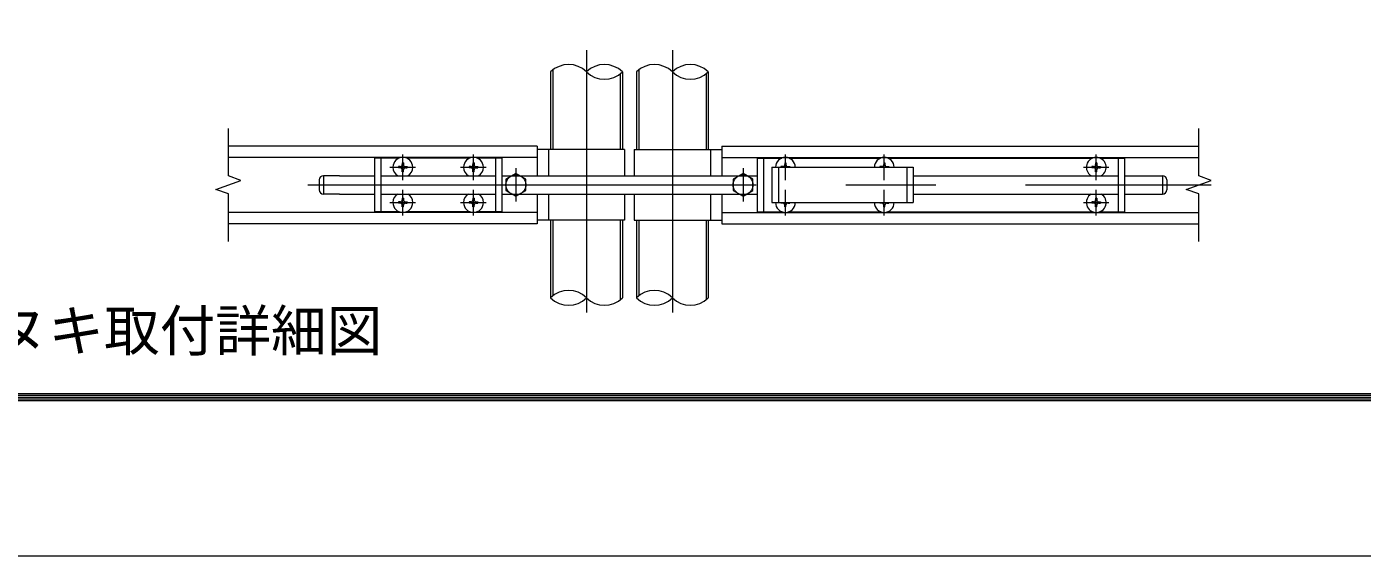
# Model space of a CAD drawing. Units: millimetres, scale not verified. Extents: x -4200 to 4200, y -2970 to 2970.
# Drawn here: x -2247 to -356, y -2970 to -2220 of the extents above; entities that cross this region are included whole.
import ezdxf
from ezdxf.enums import TextEntityAlignment as Align

# ---------------------------------------------------------------- set-up
doc = ezdxf.new("R2010")
doc.units = ezdxf.units.MM
doc.header["$LTSCALE"] = 20
doc.linetypes.add('DASHED', pattern=[7.5, 6, -1.5])
doc.linetypes.add('USER1', pattern=[50.8, 31.75, -6.35, 6.35, -6.35])
for name, color, linetype, lineweight in [('0-1_D-TTL', 7, 'Continuous', 9), ('0-2_D-TTL-TXT', 7, 'Continuous', 18), ('0-4_D-BMK', 2, 'USER1', 13), ('0-5_D-STR1', 1, 'Continuous', 18), ('0-8_D-STR3', 3, 'Continuous', 13), ('0-9_D-STR-DIM', 7, 'Continuous', 9)]:
    doc.layers.add(name, color=color, linetype=linetype, lineweight=lineweight)
doc.styles.add('ＭＳ ゴシック', font='')
doc.styles.get('ＭＳ ゴシック').set_extended_font_data('MS Gothic')

msp = doc.modelspace()

# ---------------------------------------------------------------- linework, layer by layer
at = {"layer": '0-1_D-TTL', "color": 2, "lineweight": 18}
msp.add_lwpolyline([(-4200, 2970), (4200, 2970), (4200, -2970), (-4200, -2970)], close=True, dxfattribs=at)
at = {"layer": '0-1_D-TTL'}
for points in [[(-3930, 2750), (3930, 2750), (3930, -2750), (-3930, -2750)], [(-3927.5, 2747.5), (3927.5, 2747.5), (3927.5, -2747.5), (-3927.5, -2747.5)], [(-3925, 2745), (3925, 2745), (3925, -2745), (-3925, -2745)], [(-3922.5, 2742.5), (3922.5, 2742.5), (3922.5, -2742.5), (-3922.5, -2742.5)], [(-3920, 2740), (3920, 2740), (3920, -2740), (-3920, -2740)]]:
    msp.add_lwpolyline(points, close=True, dxfattribs=at)
at = {"layer": '0-4_D-BMK'}
for p, q in [((-1454.15, -2253.45), (-1454.15, -2624.62)), ((-1332.55, -2253.45), (-1332.55, -2624.62)), ((-1714.15, -2437.25), (-1714.15, -2400.99)), ((-1614.15, -2437.17), (-1614.15, -2400.91)), ((-1172.55, -2437.25), (-1172.55, -2400.99)), ((-1032.55, -2437.25), (-1032.55, -2400.99)), ((-732.55, -2437.17), (-732.55, -2400.91)), ((-1732.37, -2419.04), (-1696.11, -2419.04)), ((-1632.37, -2419.04), (-1596.11, -2419.04)), ((-750.77, -2419.04), (-714.51, -2419.04)), ((-1554.15, -2420.46), (-1554.15, -2467.61)), ((-1232.55, -2420.46), (-1232.55, -2467.61)), ((-1848.79, -2444.04), (-569.89, -2444.04)), ((-1714.15, -2487.17), (-1714.15, -2450.91)), ((-1614.15, -2487.17), (-1614.15, -2450.91)), ((-1172.55, -2487.25), (-1172.55, -2450.99)), ((-1032.55, -2487.25), (-1032.55, -2450.99)), ((-732.55, -2487.17), (-732.55, -2450.91)), ((-1732.37, -2469.04), (-1696.11, -2469.04)), ((-1632.37, -2469.04), (-1596.11, -2469.04)), ((-750.77, -2469.04), (-714.51, -2469.04))]:
    msp.add_line(p, q, dxfattribs=at)
at = {"layer": '0-5_D-STR1'}
for p, q in [((-1504.95, -2284.04), (-1504.95, -2394.04)), ((-1403.35, -2284.04), (-1403.35, -2394.04)), ((-1383.35, -2284.04), (-1383.35, -2394.04)), ((-1281.75, -2284.04), (-1281.75, -2394.04)), ((-1504.95, -2494.04), (-1504.95, -2604.04)), ((-1403.35, -2494.04), (-1403.35, -2604.04)), ((-1403.35, -2494.04), (-1403.35, -2604.04)), ((-1383.35, -2494.04), (-1383.35, -2604.04)), ((-1383.35, -2494.04), (-1383.35, -2604.04)), ((-1281.75, -2494.04), (-1281.75, -2604.04))]:
    msp.add_line(p, q, dxfattribs=at)
at = {"layer": '0-5_D-STR1', "linetype": 'DASHED'}
for p, q in [((-1501.75, -2281.21), (-1501.75, -2394.04)), ((-1406.55, -2286.86), (-1406.55, -2394.04)), ((-1380.15, -2281.21), (-1380.15, -2394.04)), ((-1284.95, -2286.86), (-1284.95, -2394.04)), ((-1501.75, -2494.04), (-1501.75, -2601.21)), ((-1406.55, -2494.04), (-1406.55, -2606.86)), ((-1380.15, -2494.04), (-1380.15, -2601.21)), ((-1284.95, -2494.04), (-1284.95, -2606.86))]:
    msp.add_line(p, q, dxfattribs=at)
at = {"layer": '0-8_D-STR3'}
for p, q in [((-1524.15, -2389.04), (-1961.15, -2389.04)), ((-1524.15, -2389.04), (-1524.15, -2431.04)), ((-1400.15, -2394.04), (-1524.15, -2394.04)), ((-1508.15, -2394.04), (-1508.15, -2431.04)), ((-1400.15, -2394.04), (-1400.15, -2431.04)), ((-1386.55, -2394.04), (-1262.55, -2394.04)), ((-1386.55, -2394.04), (-1386.55, -2431.04)), ((-1278.55, -2394.04), (-1278.55, -2431.04)), ((-1262.55, -2389.04), (-1262.55, -2431.04)), ((-1262.55, -2389.04), (-587.43, -2389.04)), ((-1524.15, -2405.04), (-1961.15, -2405.04)), ((-1754.15, -2406.04), (-1754.15, -2482.04)), ((-1719.35, -2406.04), (-1754.15, -2406.04)), ((-1745.15, -2406.04), (-1745.15, -2482.04)), ((-1720.45, -2419.83), (-1720.45, -2419.04)), ((-1717.86, -2419.87), (-1720.45, -2419.83)), ((-1714.94, -2412.74), (-1714.99, -2415.33)), ((-1713.36, -2412.74), (-1714.94, -2412.74)), ((-1713.36, -2412.74), (-1713.32, -2415.33)), ((-1710.45, -2418.2), (-1707.85, -2418.25)), ((-1619.35, -2406.04), (-1708.96, -2406.04)), ((-1707.85, -2418.25), (-1707.85, -2419.04)), ((-1617.86, -2418.2), (-1620.45, -2418.25)), ((-1620.45, -2418.25), (-1620.45, -2419.04)), ((-1614.94, -2412.74), (-1614.99, -2415.33)), ((-1613.36, -2412.74), (-1614.94, -2412.74)), ((-1613.36, -2412.74), (-1613.32, -2415.33)), ((-1610.45, -2419.87), (-1607.85, -2419.83)), ((-1574.15, -2406.04), (-1608.96, -2406.04)), ((-1607.85, -2419.83), (-1607.85, -2419.04)), ((-1583.15, -2406.04), (-1583.15, -2482.04)), ((-1574.15, -2406.04), (-1574.15, -2482.04)), ((-1262.55, -2405.04), (-587.43, -2405.04)), ((-1212.55, -2406.04), (-1212.55, -2482.04)), ((-1212.55, -2406.04), (-1177.75, -2406.04)), ((-1203.55, -2406.04), (-1203.55, -2482.04)), ((-1191.55, -2419.04), (-1191.55, -2469.04)), ((-1191.55, -2419.04), (-991.55, -2419.04)), ((-1176.26, -2418.2), (-1178.85, -2418.25)), ((-1178.85, -2418.25), (-1178.85, -2419.04)), ((-1173.34, -2412.74), (-1173.39, -2415.33)), ((-1173.34, -2412.74), (-1171.76, -2412.74)), ((-1171.76, -2412.74), (-1171.72, -2415.33)), ((-1167.36, -2406.04), (-1037.75, -2406.04)), ((-1036.26, -2418.2), (-1038.85, -2418.25)), ((-1038.85, -2418.25), (-1038.85, -2419.04)), ((-1033.34, -2412.74), (-1033.39, -2415.33)), ((-1033.34, -2412.74), (-1031.76, -2412.74)), ((-1031.76, -2412.74), (-1031.72, -2415.33)), ((-1028.85, -2418.2), (-1026.25, -2418.25)), ((-1027.36, -2406.04), (-737.75, -2406.04)), ((-1026.25, -2418.25), (-1026.25, -2419.04)), ((-991.55, -2419.04), (-991.55, -2469.04)), ((-736.26, -2418.2), (-738.85, -2418.25)), ((-738.85, -2418.25), (-738.85, -2419.04)), ((-733.34, -2412.74), (-733.39, -2415.33)), ((-731.76, -2412.74), (-733.34, -2412.74)), ((-731.76, -2412.74), (-731.71, -2415.33)), ((-728.84, -2418.2), (-726.25, -2418.25)), ((-728.84, -2419.87), (-726.25, -2419.83)), ((-727.35, -2406.04), (-692.55, -2406.04)), ((-726.25, -2418.25), (-726.25, -2419.04)), ((-726.25, -2419.83), (-726.25, -2419.04)), ((-701.55, -2406.04), (-701.55, -2482.04)), ((-692.55, -2406.04), (-692.55, -2482.04)), ((-1832.55, -2437.04), (-1832.55, -2451.04)), ((-1803.65, -2431.04), (-1826.55, -2431.04)), ((-1826.55, -2431.04), (-1826.55, -2457.04)), ((-1803.96, -2431.04), (-1754.15, -2431.04)), ((-1745.15, -2431.04), (-1583.15, -2431.04)), ((-1714.94, -2425.34), (-1714.99, -2422.74)), ((-1713.36, -2425.34), (-1714.94, -2425.34)), ((-1713.36, -2425.34), (-1713.32, -2422.74)), ((-1614.94, -2425.34), (-1614.99, -2422.74)), ((-1613.36, -2425.34), (-1614.94, -2425.34)), ((-1613.36, -2425.34), (-1613.32, -2422.74)), ((-1574.15, -2431.04), (-1468.45, -2431.04)), ((-1468.75, -2431.04), (-1212.55, -2431.04)), ((-991.55, -2431.04), (-701.55, -2431.04)), ((-733.34, -2425.34), (-733.39, -2422.74)), ((-731.76, -2425.34), (-733.34, -2425.34)), ((-731.76, -2425.34), (-731.71, -2422.74)), ((-692.55, -2431.04), (-638.55, -2431.04)), ((-638.55, -2431.04), (-638.55, -2457.04)), ((-632.55, -2437.04), (-632.55, -2451.04)), ((-1803.65, -2457.04), (-1826.55, -2457.04)), ((-1803.96, -2457.04), (-1754.15, -2457.04)), ((-1745.15, -2457.04), (-1583.15, -2457.04)), ((-1574.15, -2457.04), (-1468.45, -2457.04)), ((-1524.15, -2457.04), (-1524.15, -2499.04)), ((-1508.15, -2457.04), (-1508.15, -2494.04)), ((-1468.75, -2457.04), (-1212.55, -2457.04)), ((-1400.15, -2457.04), (-1400.15, -2494.04)), ((-1386.55, -2457.04), (-1386.55, -2494.04)), ((-1278.55, -2457.04), (-1278.55, -2494.04)), ((-1262.55, -2457.04), (-1262.55, -2499.04)), ((-991.55, -2457.04), (-701.55, -2457.04)), ((-692.55, -2457.04), (-638.55, -2457.04)), ((-1720.45, -2469.83), (-1720.45, -2469.04)), ((-1717.86, -2469.87), (-1720.45, -2469.83)), ((-1714.94, -2462.74), (-1714.99, -2465.33)), ((-1714.94, -2475.34), (-1714.99, -2472.74)), ((-1713.36, -2462.74), (-1714.94, -2462.74)), ((-1713.36, -2475.34), (-1714.94, -2475.34)), ((-1713.36, -2462.74), (-1713.32, -2465.33)), ((-1713.36, -2475.34), (-1713.32, -2472.74)), ((-1710.45, -2468.2), (-1707.85, -2468.25)), ((-1710.45, -2469.87), (-1707.85, -2469.83)), ((-1707.85, -2468.25), (-1707.85, -2469.04)), ((-1707.85, -2469.83), (-1707.85, -2469.04)), ((-1617.86, -2468.2), (-1620.45, -2468.25)), ((-1620.45, -2468.25), (-1620.45, -2469.04)), ((-1614.94, -2462.74), (-1614.99, -2465.33)), ((-1614.94, -2475.34), (-1614.99, -2472.74)), ((-1613.36, -2462.74), (-1614.94, -2462.74)), ((-1613.36, -2475.34), (-1614.94, -2475.34)), ((-1613.36, -2462.74), (-1613.32, -2465.33)), ((-1613.36, -2475.34), (-1613.32, -2472.74)), ((-1610.45, -2468.2), (-1607.85, -2468.25)), ((-1610.45, -2469.87), (-1607.85, -2469.83)), ((-1607.85, -2468.25), (-1607.85, -2469.04)), ((-1607.85, -2469.83), (-1607.85, -2469.04)), ((-1191.55, -2469.04), (-991.55, -2469.04)), ((-1178.85, -2469.83), (-1178.85, -2469.04)), ((-1176.26, -2469.87), (-1178.85, -2469.83)), ((-1173.34, -2475.34), (-1173.39, -2472.74)), ((-1173.34, -2475.34), (-1171.76, -2475.34)), ((-1171.76, -2475.34), (-1171.72, -2472.74)), ((-1168.85, -2469.87), (-1166.25, -2469.83)), ((-1166.25, -2469.83), (-1166.25, -2469.04)), ((-1038.85, -2469.83), (-1038.85, -2469.04)), ((-1036.26, -2469.87), (-1038.85, -2469.83)), ((-1033.34, -2475.34), (-1033.39, -2472.74)), ((-1033.34, -2475.34), (-1031.76, -2475.34)), ((-1031.76, -2475.34), (-1031.72, -2472.74)), ((-1028.85, -2469.87), (-1026.25, -2469.83)), ((-1026.25, -2469.83), (-1026.25, -2469.04)), ((-736.26, -2468.2), (-738.85, -2468.25)), ((-738.85, -2468.25), (-738.85, -2469.04)), ((-733.34, -2462.74), (-733.39, -2465.33)), ((-733.34, -2475.34), (-733.39, -2472.74)), ((-731.76, -2462.74), (-733.34, -2462.74)), ((-731.76, -2475.34), (-733.34, -2475.34)), ((-731.76, -2462.74), (-731.71, -2465.33)), ((-731.76, -2475.34), (-731.71, -2472.74)), ((-728.84, -2468.2), (-726.25, -2468.25)), ((-728.84, -2469.87), (-726.25, -2469.83)), ((-726.25, -2468.25), (-726.25, -2469.04)), ((-726.25, -2469.83), (-726.25, -2469.04)), ((-1524.15, -2483.04), (-1961.15, -2483.04)), ((-1719.35, -2482.04), (-1754.15, -2482.04)), ((-1619.35, -2482.04), (-1708.96, -2482.04)), ((-1574.15, -2482.04), (-1608.96, -2482.04)), ((-1400.15, -2494.04), (-1524.15, -2494.04)), ((-1386.55, -2494.04), (-1262.55, -2494.04)), ((-1262.55, -2483.04), (-587.43, -2483.04)), ((-1212.55, -2482.04), (-1177.75, -2482.04)), ((-1167.36, -2482.04), (-1037.75, -2482.04)), ((-1027.36, -2482.04), (-737.75, -2482.04)), ((-727.35, -2482.04), (-692.55, -2482.04)), ((-1524.15, -2499.04), (-1961.15, -2499.04)), ((-1262.55, -2499.04), (-587.43, -2499.04))]:
    msp.add_line(p, q, dxfattribs=at)
at = {"layer": '0-8_D-STR3', "linetype": 'DASHED'}
for p, q in [((-1182.55, -2419.04), (-1182.55, -2469.04)), ((-1000.55, -2419.04), (-1000.55, -2469.04))]:
    msp.add_line(p, q, dxfattribs=at)
at = {"layer": '0-8_D-STR3'}
for points in [[(-1717.86, -2418.2), (-1720.45, -2418.25), (-1720.45, -2419.04)], [(-1710.45, -2419.87), (-1707.85, -2419.83), (-1707.85, -2419.04)], [(-1617.86, -2419.87), (-1620.45, -2419.83), (-1620.45, -2419.04)], [(-1610.45, -2418.2), (-1607.85, -2418.25), (-1607.85, -2419.04)], [(-1168.85, -2418.2), (-1166.25, -2418.25), (-1166.25, -2419.04)], [(-736.26, -2419.87), (-738.85, -2419.83), (-738.85, -2419.04)], [(-1717.86, -2468.2), (-1720.45, -2468.25), (-1720.45, -2469.04)], [(-1617.86, -2469.87), (-1620.45, -2469.83), (-1620.45, -2469.04)], [(-736.26, -2469.87), (-738.85, -2469.83), (-738.85, -2469.04)]]:
    msp.add_lwpolyline(points, dxfattribs=at)
at = {"layer": '0-8_D-STR3', "color": 4, "linetype": 'DASHED'}
for points in [[(-1554.15, -2427.84), (-1568.18, -2435.94), (-1568.18, -2452.14), (-1554.15, -2460.24), (-1540.12, -2452.14), (-1540.12, -2435.94)], [(-1232.55, -2427.84), (-1246.58, -2435.94), (-1246.58, -2452.14), (-1232.55, -2460.24), (-1218.52, -2452.14), (-1218.52, -2435.94)]]:
    msp.add_lwpolyline(points, close=True, dxfattribs=at)
at = {"layer": '0-8_D-STR3', "color": 4, "linetype": 'DASHED', "lineweight": 9}
for centre in [(-1554.15, -2444.04), (-1232.55, -2444.04)]:
    msp.add_circle(centre, 14.07, dxfattribs=at)
at = {"layer": '0-8_D-STR3'}
for centre, radius, start, end in [((-1714.15, -2419.04), 14, 0, 180), ((-1714.15, -2419.04), 14, 180, 238.99728), ((-1717.96, -2415.23), 2.98, 270, 0), ((-1717.96, -2422.85), 2.98, 0, 90), ((-1710.34, -2415.23), 2.98, 180, 270), ((-1710.34, -2422.85), 2.98, 90, 180), ((-1714.15, -2419.04), 14, 301.00272, 0), ((-1614.15, -2419.04), 14, 0, 180), ((-1614.15, -2419.04), 14, 180, 238.99728), ((-1617.96, -2415.23), 2.98, 270, 0), ((-1617.96, -2422.85), 2.98, 0, 90), ((-1610.34, -2415.23), 2.98, 180, 270), ((-1610.34, -2422.85), 2.98, 90, 180), ((-1614.15, -2419.04), 14, 301.00272, 0), ((-1172.55, -2419.04), 14, 0, 180), ((-1176.36, -2415.23), 2.98, 270, 0), ((-1168.74, -2415.23), 2.98, 180, 270), ((-1032.55, -2419.04), 14, 0, 180), ((-1036.36, -2415.23), 2.98, 270, 0), ((-1028.74, -2415.23), 2.98, 180, 270), ((-732.55, -2419.04), 14, 301.00272, 238.99728), ((-736.36, -2415.23), 2.98, 270, 0), ((-736.36, -2422.85), 2.98, 0, 90), ((-728.74, -2415.23), 2.98, 180, 270), ((-728.74, -2422.85), 2.98, 90, 180), ((-1826.55, -2437.04), 6, 90, 180), ((-638.55, -2437.04), 6, 0, 90), ((-1826.55, -2451.04), 6, 180, 270), ((-1714.15, -2469.04), 14, 121.00272, 180), ((-1714.15, -2469.04), 14, 0, 58.99728), ((-1614.15, -2469.04), 14, 121.00272, 180), ((-1614.15, -2469.04), 14, 0, 58.99728), ((-732.55, -2469.04), 14, 121.00272, 58.99728), ((-638.55, -2451.04), 6, 270, 0), ((-1714.15, -2469.04), 14, 180, 0), ((-1717.96, -2465.23), 2.98, 270, 0), ((-1717.96, -2472.85), 2.98, 0, 90), ((-1710.34, -2465.23), 2.98, 180, 270), ((-1710.34, -2472.85), 2.98, 90, 180), ((-1614.15, -2469.04), 14, 180, 0), ((-1617.96, -2465.23), 2.98, 270, 0), ((-1617.96, -2472.85), 2.98, 0, 90), ((-1610.34, -2465.23), 2.98, 180, 270), ((-1610.34, -2472.85), 2.98, 90, 180), ((-1172.55, -2469.04), 14, 180, 0), ((-1176.36, -2472.85), 2.98, 0, 90), ((-1168.74, -2472.85), 2.98, 90, 180), ((-1032.55, -2469.04), 14, 180, 0), ((-1036.36, -2472.85), 2.98, 0, 90), ((-1028.74, -2472.85), 2.98, 90, 180), ((-736.36, -2465.23), 2.98, 270, 0), ((-736.36, -2472.85), 2.98, 0, 90), ((-728.74, -2465.23), 2.98, 180, 270), ((-728.74, -2472.85), 2.98, 90, 180)]:
    msp.add_arc(centre, radius, start, end, dxfattribs=at)
at = {"layer": '0-9_D-STR-DIM'}
for p, q in [((-1961.15, -2431.21), (-1961.15, -2364.04)), ((-587.43, -2431.21), (-587.43, -2364.04)), ((-1978.77, -2450.45), (-1943.53, -2437.62)), ((-1943.53, -2437.62), (-1961.15, -2431.21)), ((-605.05, -2450.45), (-569.82, -2437.62)), ((-569.82, -2437.62), (-587.43, -2431.21)), ((-1961.15, -2456.86), (-1978.77, -2450.45)), ((-1961.15, -2524.04), (-1961.15, -2456.86)), ((-587.43, -2456.86), (-605.05, -2450.45)), ((-587.43, -2524.04), (-587.43, -2456.86))]:
    msp.add_line(p, q, dxfattribs=at)
for centre, start, end in [((-1479.55, -2309.6), 45.18146, 134.81854), ((-1428.75, -2309.6), 45.18146, 134.81854), ((-1428.75, -2258.47), 225.18146, 314.81854), ((-1357.95, -2309.6), 45.18146, 134.81854), ((-1307.15, -2309.6), 45.18146, 134.81854), ((-1307.15, -2258.47), 225.18146, 314.81854), ((-1479.55, -2629.6), 45.18146, 134.81854), ((-1479.55, -2578.47), 225.18146, 314.81854), ((-1428.75, -2578.47), 225.18146, 314.81854), ((-1357.95, -2629.6), 45.18146, 134.81854), ((-1357.95, -2578.47), 225.18146, 314.81854), ((-1307.15, -2578.47), 225.18146, 314.81854)]:
    msp.add_arc(centre, 36.03, start, end, dxfattribs=at)

# ---------------------------------------------------------------- texts
at = {"layer": '0-2_D-TTL-TXT', "style": 'ＭＳ ゴシック'}
msp.add_text('カンヌキ取付詳細図', height=57.77, dxfattribs=at).set_placement((-2452.41, -2696.76), align=Align.BOTTOM_LEFT)

doc.saveas('drawing.dxf')
